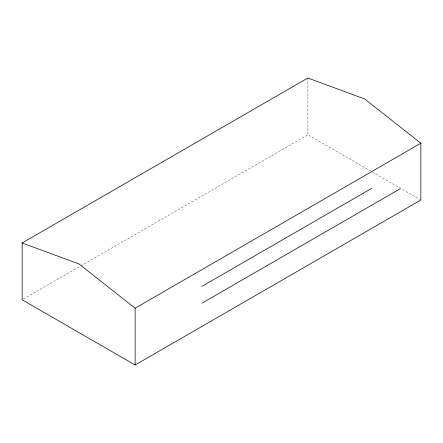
<?xml version="1.0" encoding="UTF-8"?>
<svg xmlns="http://www.w3.org/2000/svg" width="443" height="443" viewBox="0 0 443 443"><rect width="100%" height="100%" fill="white"/><g stroke="black" fill="none" stroke-linecap="round" stroke-linejoin="round"><path stroke-width="0.33" stroke-dasharray="2.21 1.66" d="M23.346 299.08L80.255 266.226M80.853 265.883L307.874 134.81L371.832 171.74M372.43 172.083L420.85 200.037M307.874 78.001L307.874 134.81"/><path stroke-width="0.66" d="M22.15 242.963L307.874 78.001L364.667 98.972L420.85 143.227L420.85 200.037L135.126 364.999L22.15 299.773L22.15 242.963L78.943 263.928L135.126 308.19L135.126 364.999M135.126 308.19L420.85 143.227M202.002 286.333L371.622 188.408M202.002 303.167L400.051 188.829"/></g></svg>
